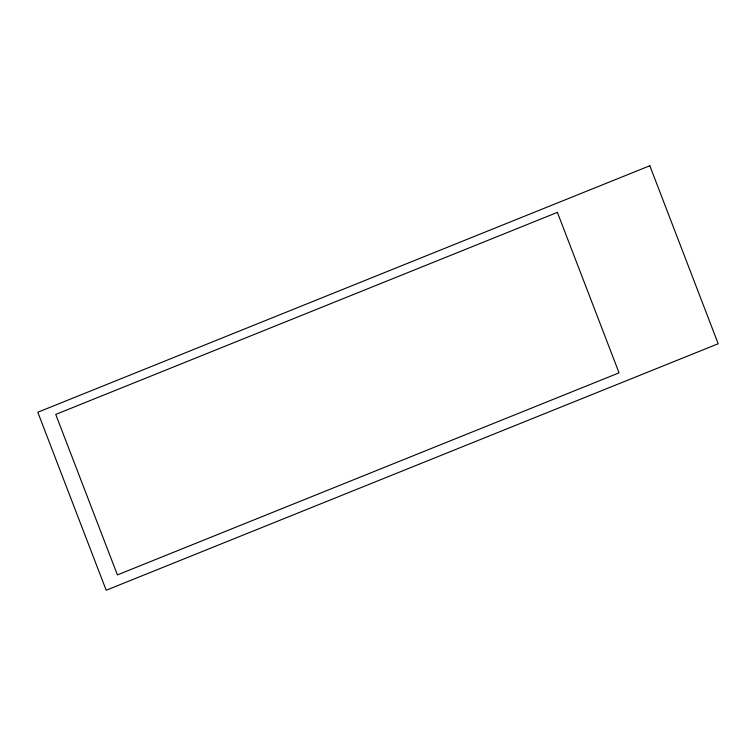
<?xml version="1.0" encoding="UTF-8"?>
<svg xmlns="http://www.w3.org/2000/svg" width="756" height="756" viewBox="0 0 756 756"><rect width="100%" height="100%" fill="white"/><g stroke="black" fill="none" stroke-linecap="round" stroke-linejoin="round"><path stroke-width="1.13" d="M649.82 165.753L37.8 412.247L106.18 590.247L718.2 343.753L649.82 165.753M557.389 212.37L55.736 414.42L117.397 574.91L619.051 372.859L557.389 212.37"/></g></svg>
